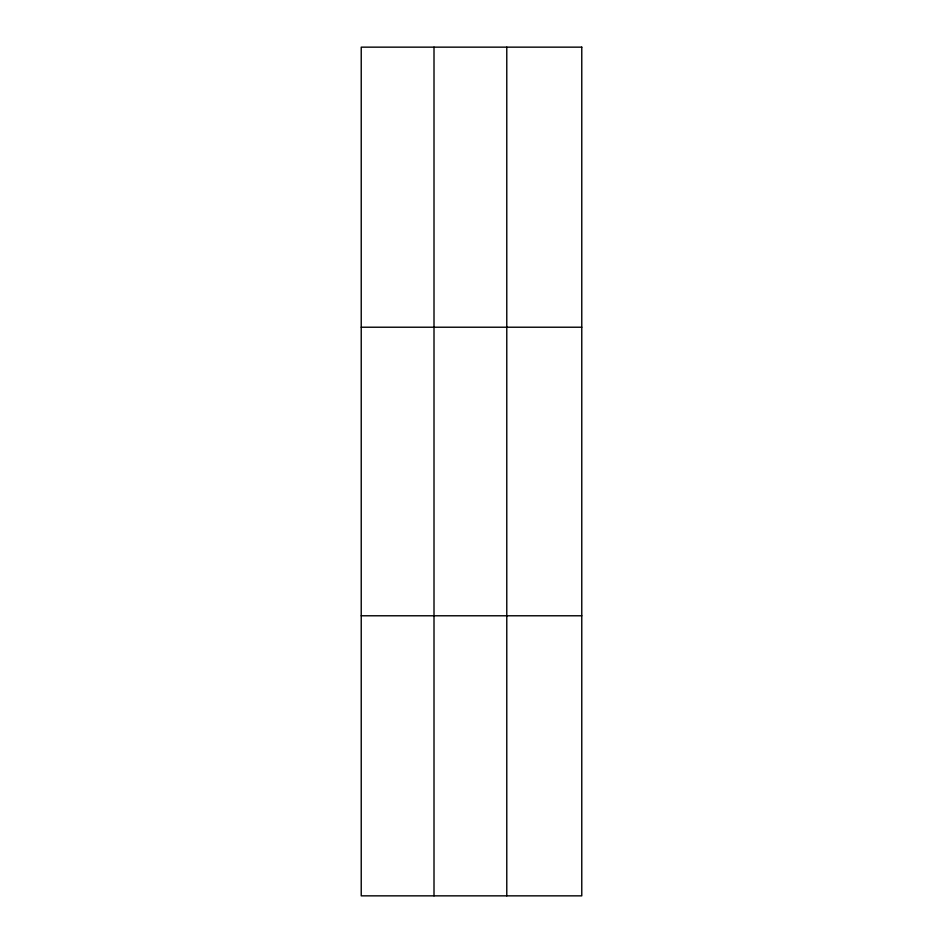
<?xml version="1.0" encoding="UTF-8"?>
<svg xmlns="http://www.w3.org/2000/svg" width="943" height="943" viewBox="0 0 943 943"><rect width="100%" height="100%" fill="white"/><g stroke="black" fill="none" stroke-linecap="round" stroke-linejoin="round"><path stroke-width="1.41" d="M434.004 47.15L434.004 895.85M506.78 47.15L506.78 895.85M361.228 327.221L581.772 327.221M361.228 615.779L581.772 615.779M581.772 47.15L581.772 895.85L361.228 895.85L361.228 47.15L581.772 47.15"/></g></svg>
